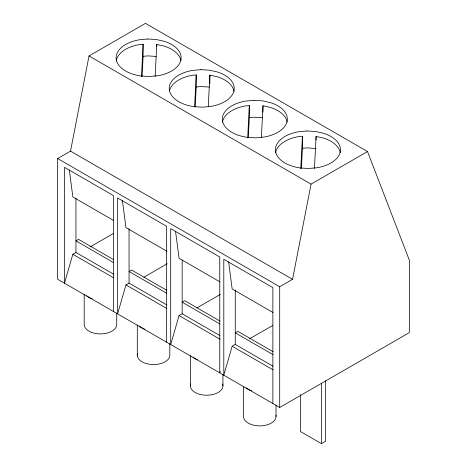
<?xml version="1.0" encoding="UTF-8"?>
<svg xmlns="http://www.w3.org/2000/svg" width="467" height="467" viewBox="0 0 467 467"><rect width="100%" height="100%" fill="white"/><g stroke="black" fill="none" stroke-linecap="round" stroke-linejoin="round"><path stroke-width="0.7" d="M141.478 76.535L143.112 44.254L139.382 44.593A32.497 18.762 0 0 0 116.236 60.973M142.096 76.413L143.112 56.326L143.112 44.254M155.143 76.477L156.766 44.464L164.121 46.093A32.497 18.762 0 0 1 180.951 60.692M194.616 106.476L196.216 74.913L192.486 75.251A32.497 18.762 0 0 0 169.468 90.931M195.2 107.071L196.216 86.985L196.216 74.913M208.288 106.406L209.87 75.123L217.225 76.751A32.497 18.762 0 0 1 234.055 91.351M247.685 137.853L249.32 105.571L245.589 105.91A32.497 18.762 0 0 0 222.444 122.296M248.304 137.73L249.32 117.643L249.32 105.571M261.351 137.794L262.974 105.781L270.329 107.41A32.497 18.762 0 0 1 287.158 122.01M300.789 168.511L302.423 136.23L298.693 136.568A32.497 18.762 0 0 0 275.548 152.954M301.408 168.389L302.423 148.302L302.423 136.23M314.454 168.453L316.077 136.44L323.433 138.069A32.497 18.762 0 0 1 340.262 152.668M70.523 151.133L89.028 55.947L145.482 23.35L367.517 151.542L409.337 260.189L409.337 332.627L279.698 407.469L57.663 279.284L57.663 158.558L70.523 151.133L292.558 279.324L311.063 184.132L367.517 151.542M113.697 274.252L75.952 252.46L72.852 254.252L64.493 283.224L64.493 167.332L113.557 195.655L113.557 311.553M166.801 304.91L129.055 283.119L125.956 284.911L117.596 313.882L117.596 197.99L166.661 226.32L166.661 342.212M219.904 335.575L182.159 313.783L179.059 315.569L170.7 344.541L170.7 228.649L219.764 256.978L219.764 372.87L220.161 371.493M273.008 366.233L235.263 344.442L232.163 346.228L223.804 375.199L223.804 259.308L272.868 287.637L272.868 403.529M90.078 246.961L113.428 233.477M143.813 277.258L167.163 263.773M196.916 307.916L220.266 294.432M57.663 158.558L279.698 286.75L292.558 279.324M249.39 338.937L272.74 325.458M300.538 394.539L300.538 431.578L321.448 443.65L325.633 441.233L325.633 380.768M143.112 56.326L147.759 55.9L156.2 56.408M196.216 86.985L200.863 86.558L209.304 87.066M249.32 117.643L253.966 117.217L262.407 117.725M302.423 148.302L307.07 147.876L316.077 148.512M89.028 55.947L311.063 184.132M113.744 220.558L72.852 196.951L69.32 169.9M166.847 251.217L125.956 227.61L122.424 200.559M219.951 281.875L179.059 258.269L175.528 231.218M273.055 312.534L232.163 288.927L228.632 261.876M113.767 259.716L78.538 239.378L75.952 240.873L113.697 262.664M166.871 290.375L131.641 270.037L129.055 271.531L166.801 293.323M219.975 321.039L184.745 300.695L182.159 302.19L219.904 323.981M273.078 351.698L237.849 331.354L235.263 332.848L273.008 354.64M72.852 254.252L113.744 277.859M125.956 284.911L166.847 308.518M179.059 315.569L219.951 339.176M232.163 346.228L273.055 369.835M321.448 383.366L321.448 443.65M316.077 136.44L316.077 139.989M279.698 286.75L279.698 407.469M276.032 404.982L276.032 416.488M262.974 105.781L262.974 112.173M243.5 386.279L243.5 416.488A16.263 9.393 0 0 0 260.831 425.857A16.263 9.393 0 0 0 275.892 415.262M235.263 290.042L235.263 344.442M222.928 374.318L222.928 385.83M209.87 75.123L209.87 83.646M190.396 355.62L190.396 385.83M182.159 260.107L182.159 313.783M169.825 343.659L169.825 355.171A16.263 9.393 0 0 1 152.493 364.54A16.263 9.393 0 0 1 137.432 353.945M156.766 44.464L156.766 46.595M137.292 324.962L137.292 355.171M129.055 228.725L129.055 283.119M116.721 313.001L116.721 324.512A16.263 9.393 0 0 1 100.458 333.899A16.263 9.393 0 0 1 84.194 324.512L84.194 294.303M75.952 198.066L75.952 252.46M144.823 329.288A16.263 9.393 0 0 1 139.475 326.059M92.326 298.839A16.263 9.393 0 0 1 86.815 295.821M251.631 390.815A16.263 9.393 0 0 1 246.121 387.797M197.337 359.718A16.263 9.393 0 0 1 193.017 357.138M222.613 383.991A16.263 9.393 0 0 1 206.665 395.216A16.263 9.393 0 0 1 190.711 383.991M147.759 38.994L139.382 39.765A32.497 18.762 0 0 0 116.131 58.247A32.497 18.762 0 0 0 141.034 75.998L149.475 76.512L157.852 75.742A32.497 18.762 0 0 0 180.939 59.712A32.497 18.762 0 0 0 164.121 41.265L156.2 39.508L147.759 38.994M200.863 69.659L192.486 70.424A32.497 18.762 0 0 0 169.235 88.905A32.497 18.762 0 0 0 194.138 106.657L202.579 107.171L210.956 106.4A32.497 18.762 0 0 0 234.043 90.37A32.497 18.762 0 0 0 217.225 71.924L209.304 70.167L200.863 69.659M253.966 100.317L245.589 101.082A32.497 18.762 0 0 0 222.339 119.564A32.497 18.762 0 0 0 247.241 137.316L255.683 137.829L264.059 137.059A32.497 18.762 0 0 0 287.147 121.029A32.497 18.762 0 0 0 270.329 102.582L262.407 100.825L253.966 100.317M307.07 130.976L298.693 131.741A32.497 18.762 0 0 0 275.442 150.222A32.497 18.762 0 0 0 300.345 167.974L308.786 168.488L317.163 167.717A32.497 18.762 0 0 0 340.25 151.687A32.497 18.762 0 0 0 323.433 133.241L315.511 131.484L307.07 130.976"/></g></svg>
